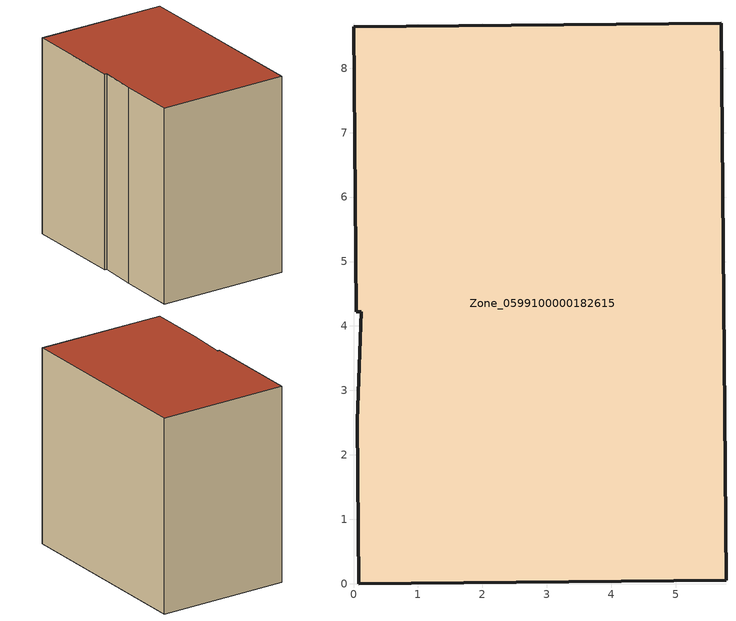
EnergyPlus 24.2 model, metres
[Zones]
Zone_0599100000182615
 floor ground (C_G): 5.71,8.7 5.78,0.05 0.08,0 0.06,2.53 0.12,4.22 0.04,4.22 0,8.64 z0
 wall outside (C_F): 5.78,0.05 5.71,8.7 0,8.64 0.04,4.22 0.12,4.22 0.06,2.53 0.08,0 5.78,0.05 z0:8.54
 roof outside (C_R): 0.12,4.22 0.06,2.53 0.08,0 5.78,0.05 5.71,8.7 0,8.64 0.04,4.22 z8.54
[BUILDING]
Pand.0599100000182615: North Axis=0; Terrain=City; Loads Convergence Tolerance Value=0.04; Temperature Convergence Tolerance Value=0.4; Solar Distribution=FullExterior; Maximum Number of Warmup Days=25; Minimum Number of Warmup Days=1
[Site:Location]
Rotterdam.The.Hague.AP_ZH_NLD Design_Conditions: Latitude=51.96; Longitude=4.45; Time Zone=1; Elevation=-4.5
[SITE:GROUNDTEMPERATURE:BUILDINGSURFACE]
18, 18, 18, 18, 18, 18, 18, 18, 18, 18, 18, 18
[MATERIAL] Thermal Absorptance=0.9; Solar Absorptance=0.7; Visible Absorptance=0.7
Name | Roughness | Thickness | Conductivity | Density | Specific Heat
G.TC.1975-1991 | MediumSmooth | 0.15 | 0.288461 | 540 | 1210
F.TC.1975-1991 | Rough | 0.3 | 0.230769 | 1920 | 840
R.TC.1975-1991 | MediumRough | 0.2 | 0.153846 | 1500 | 1000
[CONSTRUCTION]
C_G: G.TC.1975-1991
C_F: F.TC.1975-1991
C_R: R.TC.1975-1991
[ZONE]
Zone_0599100000182615: Type=1; Multiplier=1; Ceiling Height=Autocalculate; Volume=Autocalculate; Floor Area=autocalculate; Part of Total Floor Area=Yes
[ZONEINFILTRATION:DESIGNFLOWRATE]
Infil_Zone_0599100000182615: Zone or ZoneList or Space or SpaceList=Zone_0599100000182615; Schedule=AlwaysOn; Design Flow Rate Calculation Method=Flow/Area; Flow Rate per Floor Area=0.003; Constant Term Coefficient=1; Temperature Term Coefficient=0; Velocity Term Coefficient=0; Velocity Squared Term Coefficient=0
[HVACTEMPLATE:ZONE:IDEALLOADSAIRSYSTEM]
Zone_0599100000182615: Maximum Heating Supply Air Temperature=50; Minimum Cooling Supply Air Temperature=13; Maximum Heating Supply Air Humidity Ratio=0.0156; Minimum Cooling Supply Air Humidity Ratio=0.0077; Heating Limit=NoLimit; Cooling Limit=NoLimit; Dehumidification Control Type=ConstantSensibleHeatRatio; Cooling Sensible Heat Ratio=0.7; Dehumidification Setpoint=60; Humidification Control Type=None; Humidification Setpoint=30; Outdoor Air Method=None; Outdoor Air Flow Rate per Person=0.00944; Outdoor Air Flow Rate per Zone Floor Area=0; Outdoor Air Flow Rate per Zone=0; Demand Controlled Ventilation Type=None; Outdoor Air Economizer Type=NoEconomizer; Heat Recovery Type=None; Sensible Heat Recovery Effectiveness=0.7; Latent Heat Recovery Effectiveness=0.65
[ZONECONTROL:THERMOSTAT]
ThermostatControl_Zone_0599100000182615: Zone or ZoneList=Zone_0599100000182615; Control Type Schedule=DualSetpointControlType; Control 1=Thermostat_Zone_0599100000182615; Temperature Difference Between Cutout And Setpoint=0
[THERMOSTATSETPOINT:DUALSETPOINT]
Thermostat_Zone_0599100000182615: Heating Setpoint Temperature Schedule=HeatingSetpoint_Zone_0599100000182615; Cooling Setpoint Temperature Schedule=CoolingSetpoint_Zone_0599100000182615
[SCHEDULE:COMPACT]
HeatingSetpoint_Zone_0599100000182615: Through: 12/31, For: AllDays, Until: 24:00, 21
CoolingSetpoint_Zone_0599100000182615: Through: 12/31, For: AllDays, Until: 24:00, 24
DualSetpointControlType: Through: 12/31, For: AllDays, Until: 24:00, 4
AlwaysOn: Through: 12/31, For: AllDays, Until: 24:00, 1
